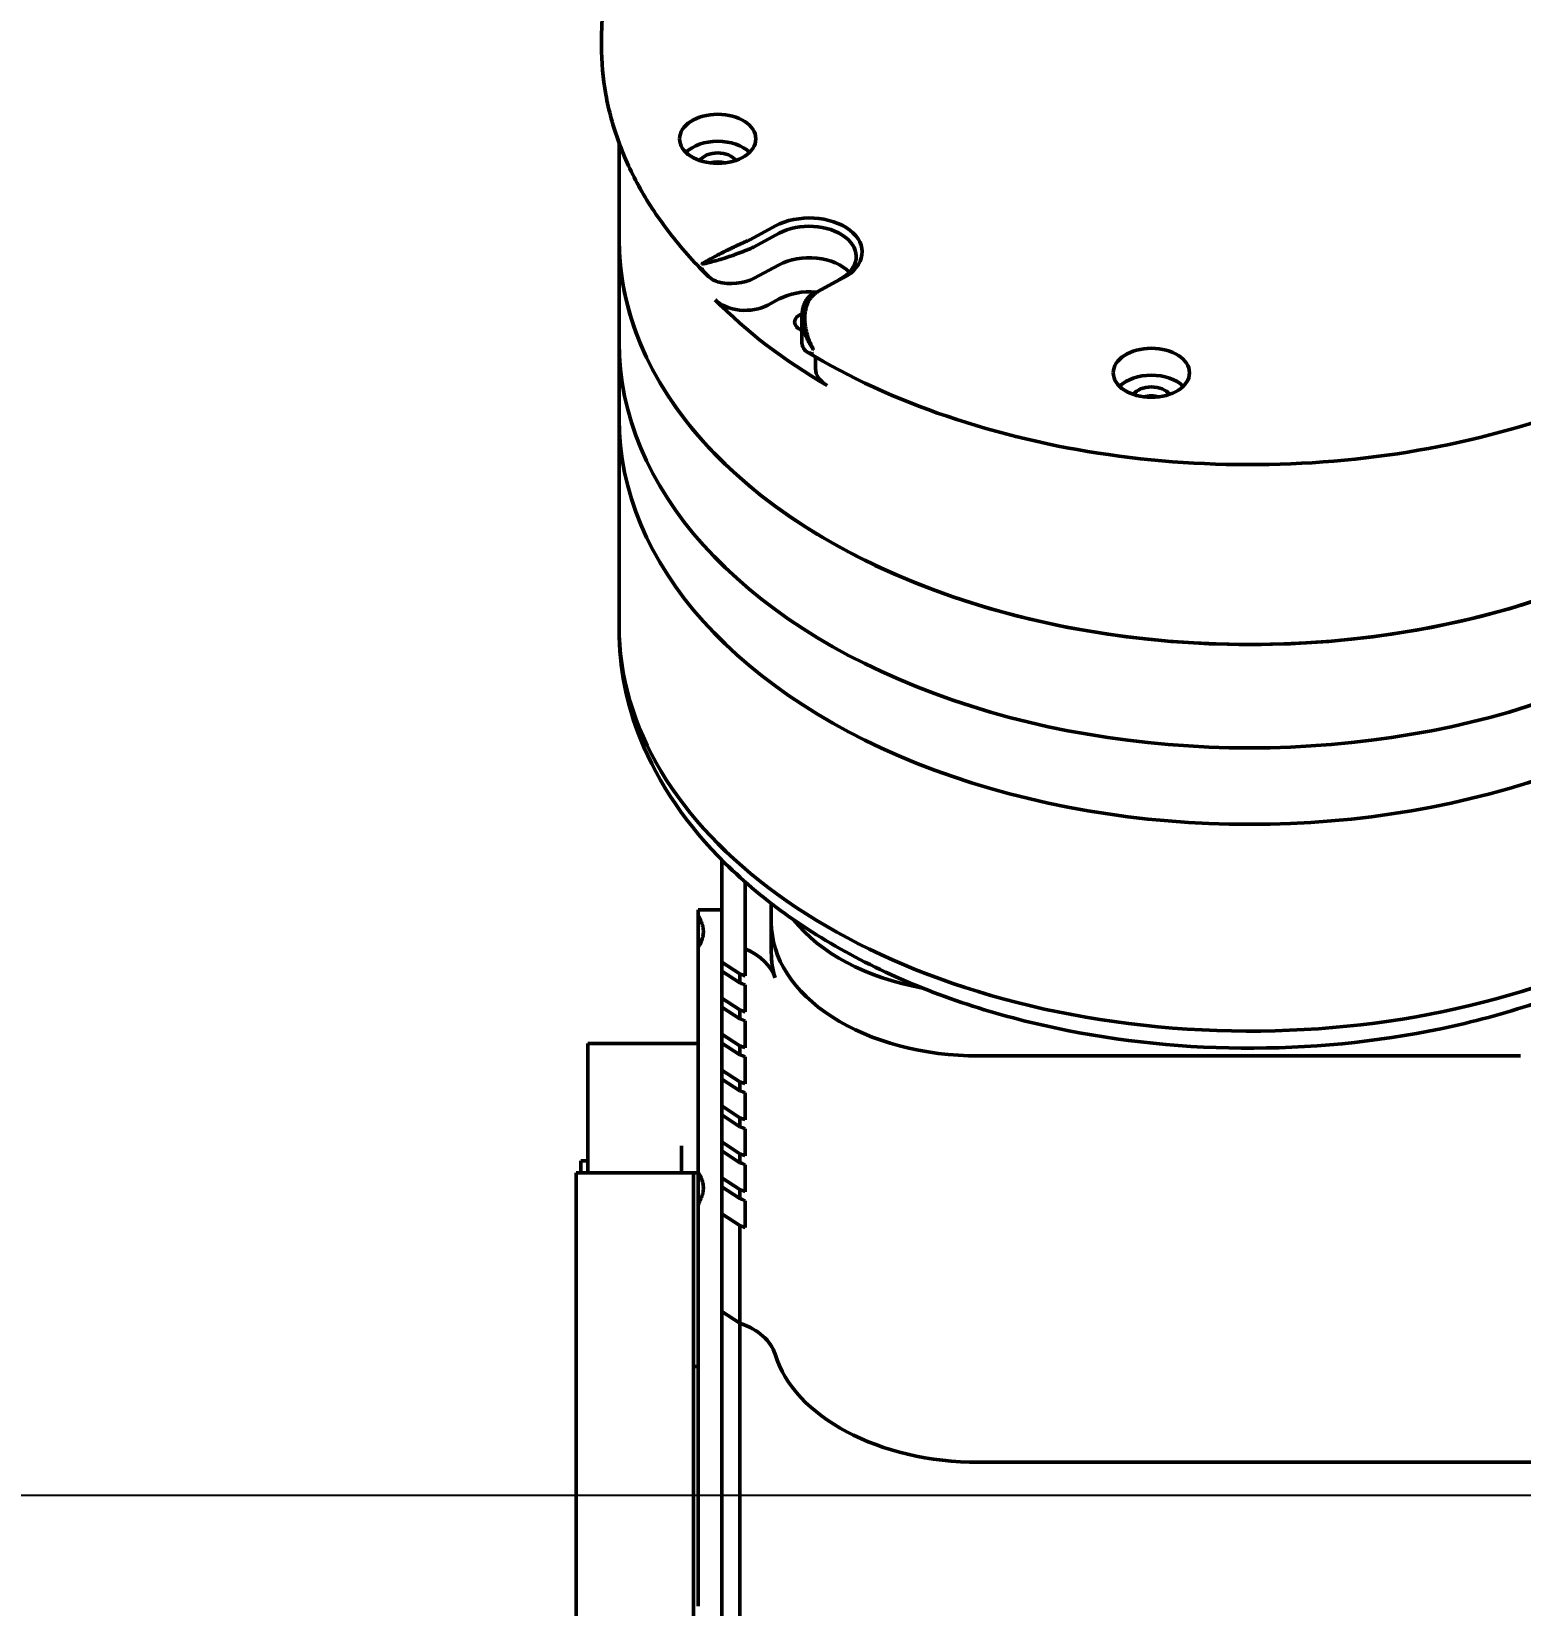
# Model space of a CAD drawing. Header units: millimetres. Extents: x 36 to 3196, y 27 to 5967.
# Drawn here: x 1091.8 to 1218.7, y 5248 to 5382.2 of the extents above; entities that cross this region are included whole.
import ezdxf

# ---------------------------------------------------------------- set-up
doc = ezdxf.new("R2010")
doc.units = ezdxf.units.MM
doc.layers.add('08_Dimension.Annotation', color=2, linetype='Continuous')
doc.layers.add('외형선(ISO)', color=7, linetype='Continuous', lineweight=50)
doc.styles.add('Coavis T-3.2 Style', font='MS PGothic.ttf', dxfattribs={"height": 3.2})
doc.styles.add('Coavis T-7.0 Style', font='MS PGothic.ttf', dxfattribs={"height": 7})
doc.dimstyles.new('Coavis D-Style$0', dxfattribs={"dimtxt": 3.2, "dimasz": 3.2, "dimexe": 2, "dimexo": 1, "dimgap": 0.8, "dimtad": 1, "dimdec": 3, "dimzin": 1, "dimdsep": 46, "dimtxsty": 'Coavis T-3.2 Style', "dimcen": 0, "dimclrd": 253, "dimclre": 253, "dimclrt": 2, "dimadec": 1, "dimazin": 0, "dimtp": 0.1, "dimtm": 0.1, "dimtfac": 0.71, "dimtdec": 3, "dimtmove": 0, "dimatfit": 3, "dimfxl": 1, "dimlwd": -1, "dimlwe": -1, "dimarcsym": 1})

# ---------------------------------------------------------------- blocks, each defined once
blk = doc.blocks.new('*D26')
at = {"layer": '08_Dimension.Annotation', "color": 253, "linetype": 'ByBlock', "transparency": 16777216}
for p, q in [((1337.77, 5257.42), (1061.7, 5257.42)), ((1063.7, 5254.22), (1063.7, 5119.62)), ((1337.77, 5116.42), (1061.7, 5116.42))]:
    blk.add_line(p, q, dxfattribs=at)
at = {"layer": '08_Dimension.Annotation', "color": 253, "transparency": 16777216}
for points in [[(1063.16, 5254.22), (1064.23, 5254.22), (1063.7, 5257.42)], [(1063.16, 5119.62), (1064.23, 5119.62), (1063.7, 5116.42)]]:
    blk.add_solid(points, dxfattribs=at)
at = {"layer": 'Defpoints', "color": 0, "transparency": 16777216}
for p in [(1338.77, 5257.42), (1063.7, 5116.42), (1338.77, 5116.42)]:
    blk.add_point(p, dxfattribs=at)
at = {"layer": '08_Dimension.Annotation', "color": 2, "transparency": 16777216, "insert": (1053.56, 5185.31), "char_height": 7, "attachment_point": 5, "rotation": 90, "style": 'Coavis T-7.0 Style'}
blk.add_mtext('{\\C5;\\P141.000}', dxfattribs=at)

msp = doc.modelspace()

# ---------------------------------------------------------------- linework, layer by layer
at = {"layer": '외형선(ISO)'}
for p, q in [((1140.3416, 5381.3339), (1140.3416, 5380.9509)), ((1141.8416, 5364.4809), (1141.8416, 5372.68)), ((1155.1628, 5365.6022), (1153.034, 5364.454)), ((1141.8416, 5355.6714), (1141.8416, 5364.4809)), ((1153.3554, 5363.8248), (1155.4842, 5364.973)), ((1155.4842, 5362.2918), (1153.3554, 5361.1436)), ((1154.5153, 5361.7692), (1155.4842, 5362.2918)), ((1160.6265, 5361.0338), (1158.4977, 5359.8856)), ((1158.8191, 5360.0224), (1160.9479, 5361.1706)), ((1155.4842, 5359.3809), (1154.5153, 5358.8582)), ((1157.4261, 5357.8872), (1157.4261, 5355.7272)), ((1141.8416, 5349.16), (1141.8416, 5355.6714)), ((1158.5859, 5354.4347), (1158.5859, 5353.4418)), ((1141.8416, 5331.541), (1141.8416, 5349.16)), ((1141.8416, 5331.541), (1141.8416, 5331.158)), ((1150.5916, 5302.8647), (1150.5916, 5311.5865)), ((1152.5916, 5309.6965), (1152.5916, 5303.9885)), ((1154.8193, 5307.8624), (1154.8193, 5306.2411)), ((1148.5916, 5306.8435), (1148.5916, 5307.3276)), ((1148.5916, 5307.3276), (1150.5916, 5307.3276)), ((1148.5916, 5306.8435), (1148.5916, 5304.1429)), ((1154.8193, 5303.6749), (1154.8193, 5306.2411)), ((1148.5916, 5284.9392), (1148.5916, 5304.1429)), ((1152.5916, 5301.6903), (1152.5916, 5303.9885)), ((1150.5916, 5302.0987), (1150.5916, 5302.8647)), ((1152.1484, 5301.864), (1150.5916, 5302.8647)), ((1150.5916, 5299.8006), (1150.5916, 5302.0987)), ((1150.5916, 5302.0987), (1152.1484, 5301.0979)), ((1152.1484, 5301.0979), (1152.1484, 5301.864)), ((1150.5916, 5299.0345), (1150.5916, 5299.8006)), ((1152.1484, 5298.7998), (1150.5916, 5299.8006)), ((1152.5916, 5298.6262), (1152.5916, 5300.9243)), ((1150.5916, 5296.7364), (1150.5916, 5299.0345)), ((1150.5916, 5299.0345), (1152.1484, 5298.0338)), ((1152.1484, 5298.0338), (1152.1484, 5298.7998)), ((1152.5916, 5295.562), (1152.5916, 5297.8601)), ((1139.1728, 5295.922), (1139.1728, 5287.2137)), ((1139.1728, 5295.922), (1148.5916, 5295.922)), ((1150.5916, 5295.9703), (1150.5916, 5296.7364)), ((1152.1484, 5295.7356), (1150.5916, 5296.7364)), ((1150.5916, 5293.6722), (1150.5916, 5295.9703)), ((1150.5916, 5295.9703), (1152.1484, 5294.9696)), ((1152.1484, 5294.9696), (1152.1484, 5295.7356)), ((1152.5916, 5292.4978), (1152.5916, 5294.7959)), ((1172.5094, 5294.8702), (1218.6737, 5294.8702)), ((1218.6737, 5294.8702), (1172.5094, 5294.8702)), ((1150.5916, 5292.9062), (1150.5916, 5293.6722)), ((1152.1484, 5292.6715), (1150.5916, 5293.6722)), ((1150.5916, 5290.608), (1150.5916, 5292.9062)), ((1150.5916, 5292.9062), (1152.1484, 5291.9054)), ((1152.1484, 5291.9054), (1152.1484, 5292.6715)), ((1152.5916, 5289.4336), (1152.5916, 5291.7318)), ((1150.5916, 5289.842), (1150.5916, 5290.608)), ((1152.1484, 5289.6073), (1150.5916, 5290.608)), ((1150.5916, 5287.5438), (1150.5916, 5289.842)), ((1150.5916, 5289.842), (1152.1484, 5288.8412)), ((1152.1484, 5288.8412), (1152.1484, 5289.6073)), ((1150.5916, 5286.7778), (1150.5916, 5287.5438)), ((1152.1484, 5286.5431), (1150.5916, 5287.5438)), ((1152.5916, 5286.3695), (1152.5916, 5288.6676)), ((1139.1728, 5287.2137), (1139.1728, 5284.922)), ((1147.1728, 5284.922), (1147.1728, 5287.2137)), ((1150.5916, 5284.4797), (1150.5916, 5286.7778)), ((1150.5916, 5286.7778), (1152.1484, 5285.7771)), ((1152.1484, 5285.7771), (1152.1484, 5286.5431)), ((1138.1728, 5284.922), (1138.1728, 5251.3673)), ((1138.1728, 5284.922), (1140.1728, 5284.922)), ((1138.5916, 5285.922), (1138.5916, 5284.922)), ((1138.5916, 5285.922), (1139.1728, 5285.922)), ((1140.1728, 5284.922), (1146.1728, 5284.922)), ((1146.1728, 5284.922), (1148.1728, 5284.922)), ((1148.1728, 5251.3673), (1148.1728, 5284.922)), ((1148.1728, 5284.922), (1148.5916, 5284.922)), ((1148.5916, 5284.9392), (1148.5916, 5282.1041)), ((1152.5916, 5283.3053), (1152.5916, 5285.6034)), ((1150.5916, 5283.7136), (1150.5916, 5284.4797)), ((1152.1484, 5283.4789), (1150.5916, 5284.4797)), ((1150.5916, 5283.7136), (1152.1484, 5282.7129)), ((1150.5916, 5281.4155), (1150.5916, 5283.7136)), ((1152.1484, 5282.7129), (1152.1484, 5283.4789)), ((1152.5916, 5280.2411), (1152.5916, 5282.5392)), ((1148.5916, 5276.9375), (1148.5916, 5282.1041)), ((1150.5916, 5273.1039), (1150.5916, 5281.4155)), ((1152.1484, 5280.4147), (1150.5916, 5281.4155)), ((1152.1484, 5272.1032), (1152.1484, 5280.4147)), ((1148.5916, 5247.9811), (1148.5916, 5276.9375)), ((1150.5916, 5273.1007), (1150.5916, 5273.1039)), ((1152.1484, 5272.1032), (1150.5916, 5273.1039)), ((1150.5916, 5241.961), (1150.5916, 5273.1007)), ((1152.1374, 5272.1071), (1150.5916, 5273.1007)), ((1152.1374, 5272.1071), (1152.1374, 5240.9674)), ((1148.1728, 5268.422), (1148.5916, 5268.422)), ((1172.5094, 5260.2449), (1218.6737, 5260.2449)), ((1172.5094, 5260.2449), (1218.6737, 5260.2449)), ((1138.1728, 5246.7174), (1138.1728, 5251.3673)), ((1148.1728, 5251.3673), (1148.1728, 5246.7174))]:
    msp.add_line(p, q, dxfattribs=at)
for centre in [(1150.2514, 5373.0244), (1187.213, 5353.0887)]:
    msp.add_ellipse(centre, major_axis=(-3.25, 0), ratio=0.64278761, dxfattribs=at)
for centre, major_axis, start_param, end_param in [((1150.2514, 5370.7263), (3.25, 0), 0.58241228, 2.55918038), ((1150.2514, 5370.7263), (1.7, 0), 0.43385483, 2.70773782), ((1150.2514, 5369.9603), (-1.7, 0), 4.33243389, 5.09234407), ((1158.0554, 5363.3864), (4.5, 0), 5.41052068, 8.55211333), ((1158.0554, 5363.0034), (4, 0), 5.41052068, 8.55211333), ((1195.5916, 5364.4809), (-53.75, 0), 0, 2.0943951), ((1195.5916, 5364.4809), (-53.75, 0), 0, 2.30910155), ((1151.4271, 5365.685), (2.5, 0), 5.30007109, 5.41052068), ((1151.4271, 5365.302), (3, 0), 5.30007109, 5.41052068), ((1158.0554, 5360.3222), (4, 0), 0.54848165, 2.26892803), ((1158.0554, 5360.3222), (-4, 0), 3.6900743, 5.41052068), ((1151.4271, 5362.6208), (3, 0), 4.30671881, 5.41052068), ((1158.0554, 5357.4113), (4, 0), 1.42711088, 2.26892803), ((1160.4261, 5358.7914), (-2.5, 0), 5.41052068, 5.52097028), ((1195.5916, 5377.6569), (-53.75, 0), 0.55975952, 0.83650388), ((1152.5869, 5360.3354), (-3, 0), 0.55975952, 2.26892803), ((1160.4261, 5358.4083), (-3, 0), 5.41052068, 5.52097028), ((1158.0554, 5357.4113), (-1.25, 0), 5.23324434, 7.3263997), ((1195.5916, 5355.6714), (-53.75, 0), 0, 2.09439511), ((1195.5916, 5355.6714), (-53.75, 0), 0, 2.0943951), ((1160.4261, 5355.7272), (-3, 0), 0, 0.23113724), ((1161.5859, 5353.4418), (-3, 0), 0, 0.83650388), ((1187.213, 5350.7906), (3.25, 0), 0.58241228, 2.55918038), ((1187.213, 5350.7906), (1.7, 0), 0.43385483, 2.70773782), ((1187.213, 5350.0245), (-1.7, 0), 4.33243389, 5.09234407), ((1195.5916, 5349.16), (-53.75, 0), 0, 2.09439511), ((1195.5916, 5349.16), (-53.75, 0), 0, 2.09439511), ((1195.5916, 5331.541), (-53.75, 0), 0, 2.89611905), ((1195.5916, 5331.541), (-53.75, 0), 0, 2.89611905), ((1172.5094, 5311.6034), (17.6901, 0), 3.60925588, 4.43725506), ((1172.5094, 5306.2411), (-17.6901, 0), 0, 1.57079633), ((1172.5094, 5306.2411), (-17.6901, 0), 0, 1.57079633), ((1149.2497, 5300.7853), (6, 0), 0.1909117, 0.98006318), ((1172.5094, 5303.6749), (-17.6901, 0), 0, 0.1909117), ((1149.2497, 5298.4872), (-6, 0), 4.12165583, 4.20818051), ((1149.2497, 5297.7212), (6, 0), 0.98006318, 1.06658785), ((1149.2497, 5295.423), (-6, 0), 4.12165583, 4.20818051), ((1149.2497, 5294.657), (6, 0), 0.98006318, 1.06658785), ((1149.2497, 5292.3589), (-6, 0), 4.12165583, 4.20818051), ((1149.2497, 5291.5928), (6, 0), 0.98006318, 1.06658785), ((1149.2497, 5289.2947), (-6, 0), 4.12165583, 4.20818051), ((1149.2497, 5288.5286), (6, 0), 0.98006318, 1.06658785), ((1149.2497, 5286.2305), (-6, 0), 4.12165583, 4.20818051), ((1149.2497, 5285.4645), (6, 0), 0.98006318, 1.06658785), ((1149.2497, 5283.1663), (-6, 0), 4.12165583, 4.20818051), ((1149.2497, 5282.4003), (6, 0), 0.98006318, 1.06658785), ((1149.2497, 5280.1021), (-6, 0), 4.12165583, 4.20818051), ((1149.2497, 5279.3361), (6, 0), 0.98006318, 1.06658785), ((1149.2497, 5277.038), (-6, 0), 4.12165583, 4.20818051), ((1149.2497, 5268.7264), (6, 0), 0.1909117, 1.06869497), ((1149.2497, 5268.7264), (6, 0), 0.1909117, 1.06658785), ((1172.5094, 5271.6159), (-17.6901, 0), 0.1909117, 1.57079633), ((1172.5094, 5271.6159), (-17.6901, 0), 0.1909117, 1.57079633), ((1218.6737, 5271.6159), (17.6901, 0), 4.71238898, 5.23598776)]:
    msp.add_ellipse(centre, major_axis=major_axis, ratio=0.64278761, start_param=start_param, end_param=end_param, dxfattribs=at)
for points, knots in [([(1140.3416, 5381.3339), (1140.3416, 5383.2931), (1140.5768, 5385.252), (1141.5044, 5389.1016), (1142.1962, 5390.9921), (1144.0025, 5394.6506), (1145.1166, 5396.4189), (1147.7255, 5399.7955), (1149.2202, 5401.404), (1152.5466, 5404.4334), (1154.3783, 5405.8544), (1156.356, 5407.1699)], [5.235987756, 5.235987756, 5.235987756, 5.235987756, 5.389639909, 5.389639909, 5.543292062, 5.543292062, 5.696944215, 5.696944215, 5.850596368, 5.850596368, 6.004248522, 6.004248522, 6.004248522, 6.004248522]), ([(1149.343, 5361.4081), (1148.1805, 5362.557), (1147.1201, 5363.7502), (1145.2178, 5366.2101), (1144.3761, 5367.4767), (1142.9234, 5370.067), (1142.3126, 5371.3906), (1141.3311, 5374.077), (1140.9606, 5375.4398), (1140.4658, 5378.1853), (1140.3416, 5379.5681), (1140.3416, 5380.9509)], [4.659355921, 4.659355921, 4.659355921, 4.659355921, 4.774682288, 4.774682288, 4.890008655, 4.890008655, 5.005335022, 5.005335022, 5.120661389, 5.120661389, 5.235987756, 5.235987756, 5.235987756, 5.235987756]), ([(1152.8131, 5364.3477), (1152.7117, 5364.3038), (1152.6085, 5364.2584), (1152.5036, 5364.2114), (1152.4512, 5364.1879), (1152.3983, 5364.1641), (1152.3451, 5364.1399), (1152.2918, 5364.1157), (1152.2381, 5364.0911), (1152.1841, 5364.0662), (1152.13, 5364.0413), (1152.0753, 5364.0159), (1152.0212, 5363.9907), (1151.9671, 5363.9654), (1151.9133, 5363.9402), (1151.8597, 5363.9149), (1151.8061, 5363.8896), (1151.7529, 5363.8643), (1151.6998, 5363.8391), (1151.6468, 5363.8138), (1151.594, 5363.7885), (1151.5415, 5363.7632), (1151.489, 5363.7379), (1151.4366, 5363.7126), (1151.3847, 5363.6874), (1151.3327, 5363.6621), (1151.2816, 5363.6372), (1151.2311, 5363.6124), (1151.1806, 5363.5877), (1151.1308, 5363.5632), (1151.0817, 5363.5389), (1151.0325, 5363.5146), (1150.984, 5363.4905), (1150.9361, 5363.4666), (1150.8882, 5363.4428), (1150.8409, 5363.4191), (1150.7942, 5363.3956), (1150.7475, 5363.3722), (1150.7014, 5363.3489), (1150.6558, 5363.3259), (1150.6102, 5363.3028), (1150.5652, 5363.2799), (1150.5207, 5363.2572), (1150.4762, 5363.2345), (1150.4325, 5363.2121), (1150.3896, 5363.19), (1150.3039, 5363.1459), (1150.2214, 5363.1031), (1150.1419, 5363.0615), (1150.0623, 5363.0199), (1149.9858, 5362.9795), (1149.9119, 5362.9402), (1149.8381, 5362.9008), (1149.7671, 5362.8626), (1149.6986, 5362.8254), (1149.6644, 5362.8068), (1149.6309, 5362.7885), (1149.598, 5362.7704), (1149.5651, 5362.7524), (1149.5328, 5362.7345), (1149.5013, 5362.717), (1149.4698, 5362.6994), (1149.4391, 5362.6823), (1149.4092, 5362.6654), (1149.3793, 5362.6485), (1149.3501, 5362.632), (1149.3218, 5362.6158), (1149.265, 5362.5833), (1149.2113, 5362.5521), (1149.1605, 5362.5221), (1149.1097, 5362.4921), (1149.0619, 5362.4633), (1149.017, 5362.4357), (1148.9946, 5362.4219), (1148.9729, 5362.4084), (1148.9519, 5362.3952), (1148.9414, 5362.3886), (1148.9311, 5362.382), (1148.921, 5362.3756), (1148.916, 5362.3724), (1148.911, 5362.3691), (1148.906, 5362.3659), (1148.9011, 5362.3628), (1148.8961, 5362.3596), (1148.8913, 5362.3564)], [-1, -1, -1, -1, -0.9375, -0.9375, -0.9375, -0.90625, -0.90625, -0.90625, -0.875, -0.875, -0.875, -0.84375, -0.84375, -0.84375, -0.8125, -0.8125, -0.8125, -0.78125, -0.78125, -0.78125, -0.75, -0.75, -0.75, -0.71875, -0.71875, -0.71875, -0.6875, -0.6875, -0.6875, -0.65625, -0.65625, -0.65625, -0.625, -0.625, -0.625, -0.59375, -0.59375, -0.59375, -0.5625, -0.5625, -0.5625, -0.53125, -0.53125, -0.53125, -0.5, -0.5, -0.5, -0.4375, -0.4375, -0.4375, -0.375, -0.375, -0.375, -0.3125, -0.3125, -0.3125, -0.28125, -0.28125, -0.28125, -0.25, -0.25, -0.25, -0.21875, -0.21875, -0.21875, -0.1875, -0.1875, -0.1875, -0.125, -0.125, -0.125, -0.0625, -0.0625, -0.0625, -0.03125, -0.03125, -0.03125, -0.015625, -0.015625, -0.015625, -0.0078125, -0.0078125, -0.0078125, 0, 0, 0, 0]), ([(1148.8913, 5362.3564), (1148.897, 5362.3573), (1148.9029, 5362.3582), (1148.9088, 5362.3591), (1148.9146, 5362.36), (1148.9206, 5362.3609), (1148.9266, 5362.3619), (1148.9385, 5362.3638), (1148.9506, 5362.3658), (1148.963, 5362.3678), (1148.9876, 5362.3719), (1149.013, 5362.3764), (1149.0391, 5362.3811), (1149.0913, 5362.3906), (1149.1465, 5362.4013), (1149.2046, 5362.4133), (1149.2627, 5362.4253), (1149.3238, 5362.4386), (1149.3879, 5362.4532), (1149.42, 5362.4605), (1149.4528, 5362.4682), (1149.4864, 5362.4761), (1149.52, 5362.4841), (1149.5544, 5362.4924), (1149.5895, 5362.5011), (1149.6247, 5362.5098), (1149.6607, 5362.5188), (1149.6972, 5362.5281), (1149.7337, 5362.5375), (1149.7709, 5362.5471), (1149.8087, 5362.5571), (1149.8844, 5362.577), (1149.9626, 5362.5982), (1150.0435, 5362.6208), (1150.1244, 5362.6434), (1150.2079, 5362.6673), (1150.2944, 5362.6927), (1150.3808, 5362.718), (1150.4701, 5362.7449), (1150.5626, 5362.7733), (1150.6088, 5362.7875), (1150.6559, 5362.8022), (1150.7037, 5362.8172), (1150.7515, 5362.8322), (1150.7998, 5362.8476), (1150.8486, 5362.8632), (1150.8974, 5362.8789), (1150.9467, 5362.8949), (1150.9965, 5362.9113), (1151.0463, 5362.9276), (1151.0966, 5362.9443), (1151.1475, 5362.9613), (1151.1984, 5362.9784), (1151.2499, 5362.9958), (1151.3019, 5363.0135), (1151.3539, 5363.0313), (1151.4065, 5363.0495), (1151.4597, 5363.068), (1151.5129, 5363.0866), (1151.5667, 5363.1055), (1151.6213, 5363.1249), (1151.6758, 5363.1443), (1151.7307, 5363.164), (1151.7856, 5363.1839), (1151.8405, 5363.2039), (1151.8956, 5363.224), (1151.9508, 5363.2445), (1152.0061, 5363.2649), (1152.0614, 5363.2856), (1152.1169, 5363.3065), (1152.1725, 5363.3275), (1152.2282, 5363.3487), (1152.284, 5363.3702), (1152.3398, 5363.3917), (1152.3961, 5363.4136), (1152.4516, 5363.4354), (1152.5071, 5363.4572), (1152.5621, 5363.4791), (1152.6165, 5363.5009), (1152.6709, 5363.5227), (1152.7247, 5363.5445), (1152.778, 5363.5663), (1152.8844, 5363.61), (1152.9886, 5363.6536), (1153.0904, 5363.6972)], [-1, -1, -1, -1, -0.9921875, -0.9921875, -0.9921875, -0.984375, -0.984375, -0.984375, -0.96875, -0.96875, -0.96875, -0.9375, -0.9375, -0.9375, -0.875, -0.875, -0.875, -0.8125, -0.8125, -0.8125, -0.78125, -0.78125, -0.78125, -0.75, -0.75, -0.75, -0.71875, -0.71875, -0.71875, -0.6875, -0.6875, -0.6875, -0.625, -0.625, -0.625, -0.5625, -0.5625, -0.5625, -0.5, -0.5, -0.5, -0.46875, -0.46875, -0.46875, -0.4375, -0.4375, -0.4375, -0.40625, -0.40625, -0.40625, -0.375, -0.375, -0.375, -0.34375, -0.34375, -0.34375, -0.3125, -0.3125, -0.3125, -0.28125, -0.28125, -0.28125, -0.25, -0.25, -0.25, -0.21875, -0.21875, -0.21875, -0.1875, -0.1875, -0.1875, -0.15625, -0.15625, -0.15625, -0.125, -0.125, -0.125, -0.09375, -0.09375, -0.09375, -0.0625, -0.0625, -0.0625, 0, 0, 0, 0]), ([(1150.2432, 5360.849), (1150.0712, 5360.8965), (1149.8863, 5360.9832), (1149.3946, 5361.3208), (1149.116, 5361.619), (1148.8941, 5361.9689), (1148.8927, 5361.9712), (1148.8913, 5361.9734)], [-0.213745231, -0.213745231, -0.213745231, -0.213745231, -0.132568287, -0.132568287, 0, 0, 0.000856776, 0.000856776, 0.000856776, 0.000856776]), ([(1158.2562, 5359.7399), (1158.1718, 5359.6831), (1158.0941, 5359.6192), (1158.0227, 5359.5486), (1157.987, 5359.5134), (1157.9529, 5359.4764), (1157.9203, 5359.4379), (1157.8878, 5359.3994), (1157.8567, 5359.3592), (1157.8272, 5359.3175), (1157.7977, 5359.2757), (1157.7696, 5359.2322), (1157.7436, 5359.1879), (1157.7175, 5359.1437), (1157.6932, 5359.0984), (1157.6706, 5359.0521), (1157.6481, 5359.0059), (1157.6272, 5358.9588), (1157.608, 5358.9108), (1157.5888, 5358.8628), (1157.5712, 5358.814), (1157.5551, 5358.7643), (1157.5391, 5358.7146), (1157.5245, 5358.6639), (1157.5116, 5358.6127), (1157.4986, 5358.5614), (1157.4873, 5358.5099), (1157.4775, 5358.4581), (1157.4677, 5358.4063), (1157.4594, 5358.3542), (1157.4525, 5358.3019), (1157.4456, 5358.2496), (1157.4401, 5358.197), (1157.436, 5358.1441), (1157.4318, 5358.0913), (1157.429, 5358.0382), (1157.4275, 5357.9848), (1157.4259, 5357.9315), (1157.4257, 5357.8779), (1157.4267, 5357.8242), (1157.4276, 5357.7704), (1157.4298, 5357.7164), (1157.4332, 5357.6621), (1157.4366, 5357.6078), (1157.4412, 5357.5536), (1157.4469, 5357.4996), (1157.4582, 5357.3917), (1157.4739, 5357.2844), (1157.4936, 5357.1777), (1157.5133, 5357.071), (1157.537, 5356.965), (1157.5644, 5356.8595), (1157.5917, 5356.754), (1157.6228, 5356.649), (1157.6574, 5356.5447), (1157.6747, 5356.4925), (1157.6929, 5356.4404), (1157.7119, 5356.3885), (1157.7309, 5356.3366), (1157.7509, 5356.2848), (1157.7716, 5356.2333), (1157.7924, 5356.1817), (1157.8139, 5356.1306), (1157.8361, 5356.0799), (1157.8583, 5356.0291), (1157.8813, 5355.9788), (1157.905, 5355.9288), (1157.9524, 5355.8288), (1158.0026, 5355.7302), (1158.0556, 5355.633), (1158.1087, 5355.5359), (1158.1645, 5355.4401), (1158.2231, 5355.3458), (1158.2523, 5355.2986), (1158.2823, 5355.2517), (1158.313, 5355.2053), (1158.3283, 5355.1821), (1158.3438, 5355.1589), (1158.3595, 5355.1358), (1158.3673, 5355.1243), (1158.3752, 5355.1128), (1158.3832, 5355.1013), (1158.3911, 5355.0898), (1158.3991, 5355.0783), (1158.407, 5355.067)], [-1, -1, -1, -1, -0.9375, -0.9375, -0.9375, -0.90625, -0.90625, -0.90625, -0.875, -0.875, -0.875, -0.84375, -0.84375, -0.84375, -0.8125, -0.8125, -0.8125, -0.78125, -0.78125, -0.78125, -0.75, -0.75, -0.75, -0.71875, -0.71875, -0.71875, -0.6875, -0.6875, -0.6875, -0.65625, -0.65625, -0.65625, -0.625, -0.625, -0.625, -0.59375, -0.59375, -0.59375, -0.5625, -0.5625, -0.5625, -0.53125, -0.53125, -0.53125, -0.5, -0.5, -0.5, -0.4375, -0.4375, -0.4375, -0.375, -0.375, -0.375, -0.3125, -0.3125, -0.3125, -0.28125, -0.28125, -0.28125, -0.25, -0.25, -0.25, -0.21875, -0.21875, -0.21875, -0.1875, -0.1875, -0.1875, -0.125, -0.125, -0.125, -0.0625, -0.0625, -0.0625, -0.03125, -0.03125, -0.03125, -0.015625, -0.015625, -0.015625, -0.0078125, -0.0078125, -0.0078125, 0, 0, 0, 0]), ([(1158.407, 5355.067), (1158.4004, 5355.0789), (1158.3936, 5355.091), (1158.387, 5355.1031), (1158.3803, 5355.1152), (1158.3737, 5355.1273), (1158.3671, 5355.1395), (1158.354, 5355.1637), (1158.341, 5355.1881), (1158.3282, 5355.2125), (1158.3026, 5355.2614), (1158.2777, 5355.3106), (1158.2535, 5355.3602), (1158.205, 5355.4593), (1158.1592, 5355.5598), (1158.1161, 5355.6617), (1158.0731, 5355.7636), (1158.0327, 5355.8668), (1157.9952, 5355.9715), (1157.9765, 5356.0238), (1157.9585, 5356.0765), (1157.9411, 5356.1296), (1157.9238, 5356.1826), (1157.9072, 5356.236), (1157.8914, 5356.2898), (1157.8755, 5356.3436), (1157.8605, 5356.3977), (1157.8462, 5356.4519), (1157.832, 5356.5061), (1157.8186, 5356.5604), (1157.8061, 5356.6148), (1157.7811, 5356.7235), (1157.7594, 5356.8328), (1157.7413, 5356.9426), (1157.7232, 5357.0523), (1157.7086, 5357.1625), (1157.6978, 5357.2733), (1157.6871, 5357.3841), (1157.6802, 5357.4954), (1157.6775, 5357.6072), (1157.6761, 5357.6631), (1157.6758, 5357.7193), (1157.6767, 5357.7754), (1157.6775, 5357.8316), (1157.6795, 5357.8874), (1157.6826, 5357.943), (1157.6857, 5357.9986), (1157.69, 5358.054), (1157.6955, 5358.109), (1157.7009, 5358.1641), (1157.7076, 5358.2188), (1157.7155, 5358.2733), (1157.7234, 5358.3278), (1157.7326, 5358.382), (1157.7431, 5358.4359), (1157.7536, 5358.4898), (1157.7655, 5358.5434), (1157.7787, 5358.5967), (1157.792, 5358.6499), (1157.8066, 5358.7028), (1157.8229, 5358.7554), (1157.8391, 5358.8081), (1157.8567, 5358.86), (1157.8758, 5358.9109), (1157.8948, 5358.9618), (1157.9153, 5359.0118), (1157.9372, 5359.0609), (1157.9592, 5359.11), (1157.9826, 5359.1582), (1158.0076, 5359.2053), (1158.0326, 5359.2525), (1158.0592, 5359.2986), (1158.0874, 5359.3437), (1158.1156, 5359.3888), (1158.1456, 5359.433), (1158.1769, 5359.4754), (1158.2082, 5359.5178), (1158.2409, 5359.5585), (1158.2748, 5359.5974), (1158.3088, 5359.6364), (1158.3441, 5359.6737), (1158.3808, 5359.7092), (1158.4542, 5359.7803), (1158.5331, 5359.8444), (1158.6178, 5359.901)], [-1, -1, -1, -1, -0.9921875, -0.9921875, -0.9921875, -0.984375, -0.984375, -0.984375, -0.96875, -0.96875, -0.96875, -0.9375, -0.9375, -0.9375, -0.875, -0.875, -0.875, -0.8125, -0.8125, -0.8125, -0.78125, -0.78125, -0.78125, -0.75, -0.75, -0.75, -0.71875, -0.71875, -0.71875, -0.6875, -0.6875, -0.6875, -0.625, -0.625, -0.625, -0.5625, -0.5625, -0.5625, -0.5, -0.5, -0.5, -0.46875, -0.46875, -0.46875, -0.4375, -0.4375, -0.4375, -0.40625, -0.40625, -0.40625, -0.375, -0.375, -0.375, -0.34375, -0.34375, -0.34375, -0.3125, -0.3125, -0.3125, -0.28125, -0.28125, -0.28125, -0.25, -0.25, -0.25, -0.21875, -0.21875, -0.21875, -0.1875, -0.1875, -0.1875, -0.15625, -0.15625, -0.15625, -0.125, -0.125, -0.125, -0.09375, -0.09375, -0.09375, -0.0625, -0.0625, -0.0625, 0, 0, 0, 0]), ([(1157.5059, 5355.2854), (1157.5305, 5355.2181), (1157.5626, 5355.1544), (1157.6783, 5354.9906), (1157.7789, 5354.9046), (1158.0523, 5354.7648), (1158.2165, 5354.7175), (1158.4031, 5354.6846), (1158.4051, 5354.6843), (1158.407, 5354.684)], [0.620418883, 0.620418883, 0.620418883, 0.620418883, 0.667518907, 0.667518907, 0.75055806, 0.75055806, 0.83624971, 0.83624971, 0.837158655, 0.837158655, 0.837158655, 0.837158655]), ([(1225.8348, 5351.0717), (1221.7293, 5349.339), (1217.2664, 5347.9626), (1207.9375, 5346.0155), (1203.0721, 5345.4451), (1193.2796, 5345.1494), (1188.3531, 5345.4241), (1178.7839, 5346.8001), (1174.1419, 5347.9011), (1165.4671, 5350.8545), (1161.4351, 5352.7065), (1157.8494, 5354.8714)], [3.08421833, 3.08421833, 3.08421833, 3.08421833, 3.35123323, 3.35123323, 3.61824812, 3.61824812, 3.88526301, 3.88526301, 4.1522779, 4.1522779, 4.41929279, 4.41929279, 4.41929279, 4.41929279]), ([(1248.0202, 5323.2524), (1247.6837, 5322.2595), (1247.2847, 5321.2795), (1245.1131, 5316.7211), (1242.5658, 5313.367), (1235.983, 5307.2579), (1231.8802, 5304.5358), (1222.5754, 5300.069), (1217.3596, 5298.3379), (1206.3832, 5296.0484), (1200.6247, 5295.4895), (1189.1364, 5295.5897), (1183.4085, 5296.2472), (1172.5356, 5298.7236), (1167.3929, 5300.5431), (1158.2088, 5305.2003), (1154.1675, 5308.0381), (1147.6773, 5314.4722), (1145.2046, 5318.0616), (1142.4658, 5324.881), (1141.8416, 5328.0179), (1141.8416, 5331.158)], [0.82533254, 0.82533254, 0.82533254, 0.82533254, 0.90801679, 0.90801679, 1.21662773, 1.21662773, 1.54019344, 1.54019344, 1.86788171, 1.86788171, 2.19522017, 2.19522017, 2.52219045, 2.52219045, 2.84958447, 2.84958447, 3.17720703, 3.17720703, 3.49982501, 3.49982501, 3.75245789, 3.75245789, 3.75245789, 3.75245789]), ([(1148.8207, 5306.3683), (1148.7693, 5306.4833), (1148.7193, 5306.5905), (1148.6442, 5306.7427), (1148.6175, 5306.7947), (1148.5916, 5306.8435)], [-2.3940476809, -2.3940476809, -2.3940476809, -2.3940476809, -2.3403880678, -2.3403880678, -2.3097555417, -2.3097555417, -2.3097555417, -2.3097555417]), ([(1148.5916, 5282.1041), (1148.6175, 5282.1853), (1148.6442, 5282.2642), (1148.7193, 5282.4735), (1148.7693, 5282.598), (1148.8207, 5282.7138)], [-0.229841854, -0.229841854, -0.229841854, -0.229841854, -0.1992093279, -0.1992093279, -0.1455497148, -0.1455497148, -0.1455497148, -0.1455497148])]:
    msp.add_open_spline(points, degree=3, knots=knots, dxfattribs=at)
for points, weights in [([(1148.5916, 5304.1429), (1149.3051, 5305.2829), (1148.8207, 5306.3683)], [1.10960187765, 1.20371739236, 1.13817690275]), ([(1148.8207, 5282.7138), (1149.3051, 5283.7992), (1148.5916, 5284.9392)], [1.13817690275, 1.20371739236, 1.10960187765])]:
    msp.add_rational_spline(points, weights, degree=2, dxfattribs=at)

# ---------------------------------------------------------------- dimensions: what is measured, and where the dimension line sits
at = {"layer": '08_Dimension.Annotation'}
dim = msp.add_linear_dim(base=(1063.698, 5116.422), p1=(1338.7728, 5257.422), p2=(1338.7728, 5116.422), angle=270, text='{\\C5;\\P<>}', dimstyle='Coavis D-Style$0', override={"dimtxsty": 'Coavis T-7.0 Style', "dimfxl": 0.6}, dxfattribs=at)
dim.commit()
dim.dimension.update_dxf_attribs({"geometry": '*D26', "text_midpoint": (1063.698, 5185.3053), "dimtype": 160})

doc.saveas('drawing.dxf')
